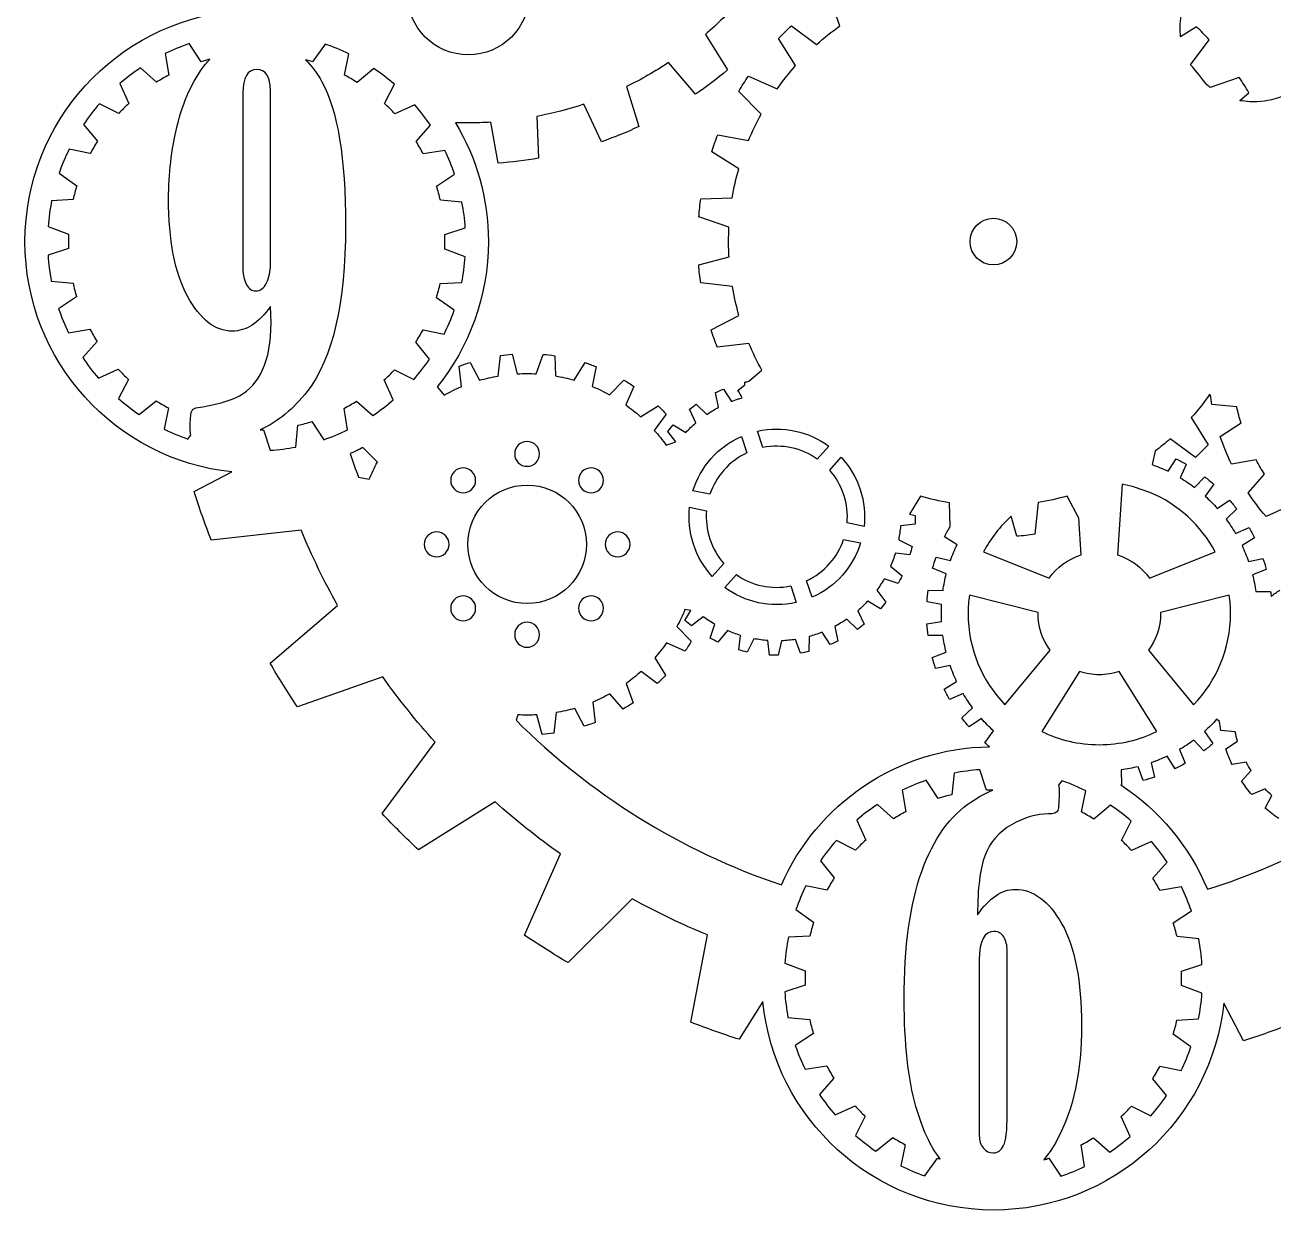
# Model space of a CAD drawing. Header units: millimetres. Extents: x -156 to 159, y -147 to 168.
# Drawn here: x -156.3 to 46.6, y -147.4 to 45.3 of the extents above; entities that cross this region are included whole.
import ezdxf

# ---------------------------------------------------------------- set-up
doc = ezdxf.new("R2010")
doc.units = ezdxf.units.MM

msp = doc.modelspace()

# ---------------------------------------------------------------- linework, layer by layer
at = {"color": 7, "linetype": 'Continuous'}
for centre, radius in [((-84.23, 50.35), 9.9), ((1.17, 10.08), 3.8), ((-74.67, -39.16), 9.64)]:
    msp.add_circle(centre, radius, dxfattribs=at)
for points, knots in [([(31.61, 43.39), (31.48, 44.49), (31.5, 45.63), (31.69, 46.78), (32.76, 53.34), (38.95, 57.8), (45.52, 56.72)], [0, 0, 0, 0, 0.333333, 0.333333, 0.333333, 1, 1, 1, 1]), ([(45.52, 56.72), (52.08, 55.65), (56.53, 49.46), (55.46, 42.89), (54.39, 36.33), (48.2, 31.88), (41.63, 32.95), (41.5, 32.97), (41.36, 33), (41.23, 33.02)], [0, 0, 0, 0, 0.333333, 0.333333, 0.333333, 0.666667, 0.666667, 0.666667, 1, 1, 1, 1]), ([(-122.68, -27.39), (-141.6, -25.38), (-156.33, -9.37), (-156.33, 10.08), (-156.33, 29.61), (-141.47, 45.67), (-122.44, 47.57)], [0, 0, 0, 0, 0.5, 0.5, 0.5, 1, 1, 1, 1]), ([(-116.41, -0.48), (-118.29, -3.15), (-120.35, -4.49), (-122.62, -4.49), (-125.42, -4.49), (-127.85, -2.59), (-129.89, 1.2), (-131.95, 4.99), (-132.98, 10.29), (-132.98, 17.1), (-132.98, 21.03), (-132.51, 24.98), (-131.57, 28.91), (-130.63, 32.85), (-129.11, 36.17), (-127, 38.89), (-126.76, 39.19), (-126.52, 39.47), (-126.27, 39.74), (-126.75, 39.61), (-127.22, 39.48), (-127.69, 39.33)], [0, 0, 0, 0, 0.142857, 0.142857, 0.142857, 0.285714, 0.285714, 0.285714, 0.428571, 0.428571, 0.428571, 0.571429, 0.571429, 0.571429, 0.714286, 0.714286, 0.714286, 0.857143, 0.857143, 0.857143, 1, 1, 1, 1]), ([(-110.69, 39.64), (-109.72, 38.67), (-108.84, 37.47), (-108.05, 36.06), (-105.48, 31.46), (-104.19, 23.65), (-104.19, 12.61), (-104.19, 0.06), (-106.28, -8.91), (-110.45, -14.3), (-112.63, -17.11), (-115.17, -19.19), (-118.07, -20.53), (-117.9, -20.53), (-117.73, -20.52), (-117.56, -20.52)], [0, 0, 0, 0, 0.2, 0.2, 0.2, 0.4, 0.4, 0.4, 0.6, 0.6, 0.6, 0.8, 0.8, 0.8, 1, 1, 1, 1]), ([(36.43, 35.14), (36.24, 35.28), (36.06, 35.42), (35.88, 35.57), (35.05, 36.7), (34.17, 37.78), (33.23, 38.82)], [0, 0, 0, 0, 0.5, 0.5, 0.5, 1, 1, 1, 1]), ([(-116.41, 34.59), (-116.41, 36.9), (-117.16, 38.06), (-118.66, 38.06), (-120.14, 38.06), (-120.89, 36.78), (-120.89, 34.23)], [0, 0, 0, 0, 0.5, 0.5, 0.5, 1, 1, 1, 1]), ([(-80.55, 29.49), (-81.76, 29.42), (-82.99, 29.38), (-84.23, 29.38), (-84.92, 29.38), (-85.61, 29.39), (-86.31, 29.41), (-82.92, 23.76), (-80.97, 17.15), (-80.97, 10.08), (-80.97, 1.14), (-84.08, -7.07), (-89.28, -13.53)], [0, 0, 0, 0, 0.25, 0.25, 0.25, 0.5, 0.5, 0.5, 0.75, 0.75, 0.75, 1, 1, 1, 1]), ([(-41.83, 7.59), (-41.88, 8.41), (-41.9, 9.24), (-41.9, 10.08), (-41.9, 10.85), (-41.88, 11.63), (-41.84, 12.4)], [0, 0, 0, 0, 0.5, 0.5, 0.5, 1, 1, 1, 1]), ([(-149.24, 11.27), (-149.26, 10.87), (-149.27, 10.48), (-149.27, 10.08), (-149.27, 9.7), (-149.26, 9.33), (-149.25, 8.96)], [0, 0, 0, 0, 0.5, 0.5, 0.5, 1, 1, 1, 1]), ([(-88.06, 8.85), (-88.05, 9.26), (-88.04, 9.67), (-88.04, 10.08), (-88.04, 10.46), (-88.05, 10.83), (-88.06, 11.21)], [0, 0, 0, 0, 0.5, 0.5, 0.5, 1, 1, 1, 1]), ([(-120.89, 5.64), (-120.89, 4.61), (-120.68, 3.75), (-120.29, 3.07), (-119.9, 2.39), (-119.38, 2.05), (-118.76, 2.05), (-118.03, 2.05), (-117.46, 2.48), (-117.04, 3.37), (-116.62, 4.24), (-116.41, 5.23), (-116.41, 6.36)], [0, 0, 0, 0, 0.25, 0.25, 0.25, 0.5, 0.5, 0.5, 0.75, 0.75, 0.75, 1, 1, 1, 1]), ([(-129.38, -21.4), (-129.43, -21.13), (-129.46, -20.79), (-129.46, -20.37), (-129.46, -18.91), (-129.39, -17.99), (-129.26, -17.62), (-129.12, -17.25), (-128.88, -17.03), (-128.55, -16.98), (-125.44, -16.53), (-123.08, -15.86), (-121.46, -14.99), (-119.84, -14.11), (-118.58, -12.71), (-117.68, -10.76), (-116.77, -8.83), (-116.31, -6.27), (-116.31, -3.11), (-116.31, -2.53), (-116.35, -1.64), (-116.41, -0.48)], [0, 0, 0, 0, 0.125, 0.125, 0.125, 0.25, 0.25, 0.25, 0.375, 0.375, 0.375, 0.5, 0.5, 0.5, 0.625, 0.625, 0.625, 0.75, 0.75, 0.75, 1, 1, 1, 1]), ([(-76.27, -11.43), (-75.74, -11.4), (-75.21, -11.39), (-74.67, -11.39), (-74.17, -11.39), (-73.67, -11.4), (-73.17, -11.43)], [0, 0, 0, 0, 0.5, 0.5, 0.5, 1, 1, 1, 1]), ([(-41.45, -15.92), (-41.09, -15.78), (-40.73, -15.65), (-40.36, -15.52), (-40.13, -15.45), (-39.9, -15.38), (-39.67, -15.31), (-39.91, -14.92), (-40.15, -14.53), (-40.38, -14.13)], [0, 0, 0, 0, 0.333333, 0.333333, 0.333333, 0.666667, 0.666667, 0.666667, 1, 1, 1, 1]), ([(-101.37, -23.41), (-102.05, -23.77), (-102.75, -24.1), (-103.45, -24.41), (-103.02, -25.7), (-102.56, -26.97), (-102.08, -28.24)], [0, 0, 0, 0, 0.333333, 0.333333, 0.333333, 1, 1, 1, 1]), ([(-74.67, -22.42), (-73.55, -22.42), (-72.64, -23.33), (-72.64, -24.45), (-72.64, -25.57), (-73.55, -26.47), (-74.67, -26.47), (-75.79, -26.47), (-76.69, -25.57), (-76.69, -24.45), (-76.69, -23.33), (-75.79, -22.42), (-74.67, -22.42)], [0, 0, 0, 0, 0.2, 0.2, 0.2, 0.4, 0.4, 0.4, 0.6, 0.6, 0.6, 1, 1, 1, 1]), ([(-23.57, -25), (-22.22, -26.46), (-21.16, -28.22), (-20.5, -30.23), (-19.84, -32.23), (-19.65, -34.28), (-19.87, -36.26)], [0, 0, 0, 0, 0.5, 0.5, 0.5, 1, 1, 1, 1]), ([(-86.5, -27.32), (-85.71, -26.53), (-84.43, -26.53), (-83.64, -27.32), (-82.85, -28.11), (-82.85, -29.4), (-83.64, -30.19), (-84.43, -30.98), (-85.71, -30.98), (-86.5, -30.19), (-87.3, -29.4), (-87.3, -28.11), (-86.5, -27.32)], [0, 0, 0, 0, 0.2, 0.2, 0.2, 0.4, 0.4, 0.4, 0.6, 0.6, 0.6, 1, 1, 1, 1]), ([(-65.7, -30.19), (-66.49, -29.4), (-66.49, -28.11), (-65.7, -27.32), (-64.91, -26.53), (-63.62, -26.53), (-62.83, -27.32), (-62.04, -28.11), (-62.04, -29.4), (-62.83, -30.19), (-63.62, -30.98), (-64.91, -30.98), (-65.7, -30.19)], [0, 0, 0, 0, 0.2, 0.2, 0.2, 0.4, 0.4, 0.4, 0.6, 0.6, 0.6, 1, 1, 1, 1]), ([(-22.63, -35.68), (-22.49, -34.18), (-22.66, -32.62), (-23.16, -31.1), (-23.66, -29.58), (-24.45, -28.23), (-25.45, -27.1)], [0, 0, 0, 0, 0.5, 0.5, 0.5, 1, 1, 1, 1]), ([(-44.55, -44.37), (-45.9, -42.91), (-46.96, -41.15), (-48.28, -37.13), (-48.47, -35.08), (-48.25, -33.11)], [0, 0, 0, 0, 0.5, 0.5, 1, 1, 1, 1]), ([(-45.5, -33.69), (-45.63, -35.19), (-45.46, -36.74), (-44.96, -38.27), (-44.46, -39.79), (-43.67, -41.14), (-42.67, -42.27)], [0, 0, 0, 0, 0.5, 0.5, 0.5, 1, 1, 1, 1]), ([(-91.41, -39.16), (-91.41, -38.04), (-90.5, -37.13), (-89.38, -37.13), (-88.26, -37.13), (-87.35, -38.04), (-87.35, -40.28), (-88.26, -41.19), (-89.38, -41.19), (-90.5, -41.19), (-91.41, -40.28), (-91.41, -39.16)], [0, 0, 0, 0, 0.2, 0.2, 0.2, 0.4, 0.4, 0.6, 0.6, 0.6, 1, 1, 1, 1]), ([(-61.98, -39.16), (-61.98, -38.04), (-61.08, -37.13), (-58.84, -37.13), (-57.93, -38.04), (-57.93, -40.28), (-58.84, -41.19), (-59.96, -41.19), (-61.08, -41.19), (-61.98, -40.28), (-61.98, -39.16)], [0, 0, 0, 0, 0.2, 0.2, 0.4, 0.4, 0.6, 0.6, 0.6, 1, 1, 1, 1]), ([(46.24, -46.81), (46.28, -47.08), (46.31, -47.35), (46.33, -47.62), (46.79, -47.26), (47.26, -46.92), (47.74, -46.6)], [0, 0, 0, 0, 0.5, 0.5, 0.5, 1, 1, 1, 1]), ([(-86.5, -50.99), (-87.3, -50.2), (-87.3, -48.92), (-86.5, -48.13), (-85.71, -47.34), (-84.43, -47.34), (-83.64, -48.13), (-82.85, -48.92), (-82.85, -50.2), (-83.64, -50.99), (-84.43, -51.79), (-85.71, -51.79), (-86.5, -50.99)], [0, 0, 0, 0, 0.2, 0.2, 0.2, 0.4, 0.4, 0.4, 0.6, 0.6, 0.6, 1, 1, 1, 1]), ([(-65.7, -48.13), (-64.91, -47.34), (-63.62, -47.34), (-62.83, -48.13), (-62.04, -48.92), (-62.04, -50.2), (-62.83, -50.99), (-63.62, -51.79), (-64.91, -51.79), (-65.7, -50.99), (-66.49, -50.2), (-66.49, -48.92), (-65.7, -48.13)], [0, 0, 0, 0, 0.2, 0.2, 0.2, 0.4, 0.4, 0.4, 0.6, 0.6, 0.6, 1, 1, 1, 1]), ([(-2.74, -47.42), (-2.88, -48.4), (-2.95, -49.39), (-2.95, -50.4), (-2.95, -56.17), (-0.66, -61.4), (3.05, -65.24)], [0, 0, 0, 0, 0.333333, 0.333333, 0.333333, 1, 1, 1, 1]), ([(33.73, -65.24), (37.45, -61.4), (39.73, -56.17), (39.73, -50.4), (39.73, -49.39), (39.66, -48.4), (39.52, -47.42)], [0, 0, 0, 0, 0.333333, 0.333333, 0.333333, 1, 1, 1, 1]), ([(-7.27, -51.72), (-7.29, -51.29), (-7.3, -50.85), (-7.3, -50.4), (-7.3, -49.91), (-7.29, -49.42), (-7.26, -48.93)], [0, 0, 0, 0, 0.5, 0.5, 0.5, 1, 1, 1, 1]), ([(10.41, -56.37), (9.16, -54.71), (8.42, -52.64), (8.42, -50.4), (8.42, -50.36), (8.42, -50.31), (8.42, -50.27)], [0, 0, 0, 0, 0.5, 0.5, 0.5, 1, 1, 1, 1]), ([(28.36, -50.27), (28.36, -50.31), (28.36, -50.36), (28.36, -50.4), (28.36, -52.64), (27.62, -54.71), (26.37, -56.37)], [0, 0, 0, 0, 0.5, 0.5, 0.5, 1, 1, 1, 1]), ([(-74.67, -51.84), (-73.55, -51.84), (-72.64, -52.75), (-72.64, -53.87), (-72.64, -54.99), (-73.55, -55.9), (-74.67, -55.9), (-75.79, -55.9), (-76.69, -54.99), (-76.69, -53.87), (-76.69, -52.75), (-75.79, -51.84), (-74.67, -51.84)], [0, 0, 0, 0, 0.2, 0.2, 0.2, 0.4, 0.4, 0.4, 0.6, 0.6, 0.6, 1, 1, 1, 1]), ([(-26.67, -53.45), (-27.03, -53.59), (-27.39, -53.72), (-27.76, -53.84), (-28.11, -53.96), (-28.46, -54.06), (-28.81, -54.15)], [0, 0, 0, 0, 0.5, 0.5, 0.5, 1, 1, 1, 1]), ([(21.6, -59.84), (20.6, -60.19), (19.52, -60.37), (18.39, -60.37), (17.27, -60.37), (16.19, -60.19), (15.18, -59.84)], [0, 0, 0, 0, 0.5, 0.5, 0.5, 1, 1, 1, 1]), ([(-73.07, -66.88), (-73.6, -66.92), (-74.13, -66.93), (-74.67, -66.93), (-75.17, -66.93), (-75.67, -66.92), (-76.16, -66.89)], [0, 0, 0, 0, 0.5, 0.5, 0.5, 1, 1, 1, 1]), ([(-76.47, -67.76), (-64.47, -79.74), (-49.75, -89), (-33.32, -94.54), (-27.56, -81.49), (-14.6, -72.32), (0.53, -72.07), (0.27, -71.86), (0.03, -71.65), (-0.22, -71.43)], [0, 0, 0, 0, 0.3333333, 0.3333333, 0.3333333, 0.6666667, 0.6666667, 0.6666667, 1, 1, 1, 1]), ([(9.02, -69.58), (11.85, -70.97), (15.03, -71.74), (18.39, -71.74), (21.75, -71.74), (24.93, -70.97), (27.76, -69.58)], [0, 0, 0, 0, 0.333333, 0.333333, 0.333333, 1, 1, 1, 1]), ([(-7.47, -139.12), (-9.07, -137.1), (-10.39, -134.25), (-11.44, -130.57), (-12.71, -126.11), (-13.34, -120.33), (-13.34, -113.21), (-13.34, -104.58), (-12.4, -97.63), (-10.5, -92.36), (-8.61, -87.08), (-5.88, -83.28), (-2.33, -80.96), (-1.22, -80.24), (-0.09, -79.62), (1.07, -79.13), (0.73, -79.13), (0.39, -79.14), (0.05, -79.15)], [0, 0, 0, 0, 0.1666667, 0.1666667, 0.1666667, 0.3333333, 0.3333333, 0.3333333, 0.5, 0.5, 0.5, 0.6666667, 0.6666667, 0.6666667, 0.8333333, 0.8333333, 0.8333333, 1, 1, 1, 1]), ([(11.78, -78.34), (11.83, -78.49), (11.85, -78.66), (11.85, -78.85), (11.85, -80.85), (11.78, -82.04), (11.63, -82.43), (11.49, -82.81), (10.98, -83), (10.11, -83), (8.17, -83), (6.16, -83.59), (4.12, -84.76), (2.06, -85.93), (0.62, -87.59), (-0.19, -89.73), (-1, -91.86), (-1.41, -95.1), (-1.41, -99.42)], [0, 0, 0, 0, 0.142857, 0.142857, 0.142857, 0.285714, 0.285714, 0.285714, 0.428571, 0.428571, 0.428571, 0.571429, 0.571429, 0.571429, 0.714286, 0.714286, 0.714286, 1, 1, 1, 1]), ([(21.89, -78.27), (28.12, -82.38), (33.06, -88.29), (35.96, -95.26), (42.88, -93.09), (49.51, -90.25), (55.78, -86.84)], [0, 0, 0, 0, 0.333333, 0.333333, 0.333333, 1, 1, 1, 1]), ([(-1.41, -99.42), (0.49, -96.65), (2.54, -95.27), (4.72, -95.27), (7.68, -95.27), (10.2, -97.16), (12.32, -100.93), (14.43, -104.7), (15.5, -110.18), (15.5, -117.35), (15.5, -124.86), (14.18, -131.08), (11.55, -135.97), (10.87, -137.23), (10.14, -138.32), (9.36, -139.25), (9.64, -139.17), (9.92, -139.09), (10.2, -139)], [0, 0, 0, 0, 0.166667, 0.166667, 0.166667, 0.333333, 0.333333, 0.333333, 0.5, 0.5, 0.5, 0.666667, 0.666667, 0.666667, 0.833333, 0.833333, 0.833333, 1, 1, 1, 1]), ([(3.41, -105.22), (3.41, -104.35), (3.22, -103.61), (2.85, -103), (2.46, -102.4), (1.95, -102.1), (1.3, -102.1), (-0.32, -102.1), (-1.13, -103.63), (-1.13, -106.71)], [0, 0, 0, 0, 0.333333, 0.333333, 0.333333, 0.666667, 0.666667, 0.666667, 1, 1, 1, 1]), ([(-29.42, -108.5), (-29.44, -108.91), (-29.45, -109.32), (-29.45, -109.74), (-29.45, -110.11), (-29.44, -110.47), (-29.43, -110.83)], [0, 0, 0, 0, 0.5, 0.5, 0.5, 1, 1, 1, 1]), ([(31.76, -110.92), (31.77, -110.53), (31.78, -110.14), (31.78, -109.74), (31.78, -109.35), (31.77, -108.97), (31.76, -108.58)], [0, 0, 0, 0, 0.5, 0.5, 0.5, 1, 1, 1, 1]), ([(38.63, -113.77), (36.62, -132.69), (20.62, -147.42), (1.17, -147.42), (-18.37, -147.42), (-34.43, -132.56), (-36.33, -113.53)], [0, 0, 0, 0, 0.5, 0.5, 0.5, 1, 1, 1, 1]), ([(-1.13, -135.33), (-1.13, -136.14), (-0.91, -136.81), (-0.47, -137.35), (-0.02, -137.88), (0.5, -138.14), (1.11, -138.14), (1.85, -138.14), (2.41, -137.74), (2.81, -136.93), (3.21, -136.14), (3.41, -134.47), (3.41, -131.93)], [0, 0, 0, 0, 0.25, 0.25, 0.25, 0.5, 0.5, 0.5, 0.75, 0.75, 0.75, 1, 1, 1, 1])]:
    msp.add_open_spline(points, degree=3, knots=knots, dxfattribs=at)
for points in [[(-40.09, 49.3), (-41.83, 47.33), (-43.69, 45.48), (-45.68, 43.76)], [(-23.83, 45.15), (-23.83, 45.15), (-25.55, 50.05), (-25.55, 50.05)], [(-33.77, 43.1), (-33.09, 43.82), (-32.39, 44.51), (-31.67, 45.19)], [(-31.67, 45.19), (-31.67, 45.19), (-27.58, 42.14), (-27.58, 42.14)], [(-27.58, 42.14), (-26.39, 43.21), (-25.14, 44.22), (-23.83, 45.15)], [(34.19, 45.01), (34.19, 45.01), (31.61, 43.39), (31.61, 43.39)], [(36.28, 42.92), (35.6, 43.64), (34.91, 44.34), (34.19, 45.01)], [(-45.68, 43.76), (-45.68, 43.76), (-42.07, 38), (-42.07, 38)], [(-31.01, 38.7), (-31.01, 38.7), (-33.77, 43.1), (-33.77, 43.1)], [(33.23, 38.82), (33.23, 38.82), (36.28, 42.92), (36.28, 42.92)], [(-129.62, 42.27), (-130.95, 41.81), (-132.26, 41.28), (-133.51, 40.66)], [(-133.51, 40.66), (-133.51, 40.66), (-132.93, 37.16), (-132.93, 37.16)], [(-127.69, 39.33), (-127.69, 39.33), (-129.62, 42.27), (-129.62, 42.27)], [(-107.52, 42.21), (-107.52, 42.21), (-109.59, 39.33), (-109.59, 39.33)], [(-103.65, 40.59), (-104.9, 41.21), (-106.19, 41.75), (-107.52, 42.21)], [(-109.59, 39.33), (-109.95, 39.44), (-110.32, 39.55), (-110.69, 39.64)], [(-104.36, 37.16), (-104.36, 37.16), (-103.65, 40.59), (-103.65, 40.59)], [(-51.67, 39.2), (-53.85, 37.75), (-56.13, 36.44), (-58.5, 35.29)], [(-47.3, 34.03), (-47.3, 34.03), (-51.67, 39.2), (-51.67, 39.2)], [(-34, 34.94), (-33.07, 36.25), (-32.07, 37.51), (-31.01, 38.7)], [(-137.56, 38.33), (-138.74, 37.55), (-139.86, 36.69), (-140.92, 35.77)], [(-134.95, 36), (-134.95, 36), (-137.56, 38.33), (-137.56, 38.33)], [(-132.93, 37.16), (-133.62, 36.8), (-134.29, 36.41), (-134.95, 36)], [(-102.33, 35.98), (-102.99, 36.4), (-103.67, 36.79), (-104.36, 37.16)], [(-99.59, 38.23), (-99.59, 38.23), (-102.33, 35.98), (-102.33, 35.98)], [(-96.26, 35.66), (-97.31, 36.58), (-98.42, 37.44), (-99.59, 38.23)], [(-42.07, 38), (-43.74, 36.59), (-45.49, 35.27), (-47.3, 34.03)], [(-40.25, 34.5), (-39.75, 35.35), (-39.22, 36.19), (-38.67, 37)], [(-38.67, 37), (-38.67, 37), (-34, 34.94), (-34, 34.94)], [(41.14, 36.79), (41.14, 36.79), (36.43, 35.14), (36.43, 35.14)], [(42.71, 34.29), (42.21, 35.14), (41.69, 35.97), (41.14, 36.79)], [(-140.92, 35.77), (-140.92, 35.77), (-139.45, 32.54), (-139.45, 32.54)], [(-116.41, 6.36), (-116.41, 6.36), (-116.41, 34.59), (-116.41, 34.59)], [(-97.84, 32.53), (-97.84, 32.53), (-96.26, 35.66), (-96.26, 35.66)], [(-58.5, 35.29), (-58.5, 35.29), (-56.5, 28.79), (-56.5, 28.79)], [(-144.22, 32.48), (-145.15, 31.42), (-146.02, 30.31), (-146.81, 29.14)], [(-141.09, 30.9), (-141.09, 30.9), (-144.22, 32.48), (-144.22, 32.48)], [(-139.45, 32.54), (-140.02, 32.01), (-140.57, 31.47), (-141.09, 30.9)], [(-120.89, 34.23), (-120.89, 34.23), (-120.89, 5.64), (-120.89, 5.64)], [(-96.18, 30.86), (-96.71, 31.44), (-97.26, 31.99), (-97.84, 32.53)], [(-36.58, 30.83), (-36.58, 30.83), (-40.25, 34.5), (-40.25, 34.5)], [(41.23, 33.02), (41.23, 33.02), (42.71, 34.29), (42.71, 34.29)], [(-92.95, 32.33), (-92.95, 32.33), (-96.18, 30.86), (-96.18, 30.86)], [(-90.4, 28.99), (-91.18, 30.15), (-92.03, 31.27), (-92.95, 32.33)], [(-65.46, 32.43), (-67.93, 31.6), (-70.47, 30.93), (-73.08, 30.44)], [(-62.58, 26.31), (-62.58, 26.31), (-65.46, 32.43), (-65.46, 32.43)], [(-38.66, 26.5), (-38.04, 27.98), (-37.35, 29.43), (-36.58, 30.83)], [(-146.81, 29.14), (-146.81, 29.14), (-144.56, 26.4), (-144.56, 26.4)], [(-92.73, 26.37), (-92.73, 26.37), (-90.4, 28.99), (-90.4, 28.99)], [(-79.35, 22.83), (-79.35, 22.83), (-80.55, 29.49), (-80.55, 29.49)], [(-73.08, 30.44), (-73.08, 30.44), (-72.83, 23.64), (-72.83, 23.64)], [(-56.5, 28.79), (-58.47, 27.87), (-60.5, 27.04), (-62.58, 26.31)], [(-144.56, 26.4), (-144.97, 25.74), (-145.36, 25.08), (-145.72, 24.39)], [(-44.65, 24.68), (-44.35, 25.62), (-44.02, 26.55), (-43.67, 27.46)], [(-43.67, 27.46), (-43.67, 27.46), (-38.66, 26.5), (-38.66, 26.5)], [(-149.15, 25.11), (-149.78, 23.85), (-150.32, 22.55), (-150.78, 21.21)], [(-145.72, 24.39), (-145.72, 24.39), (-149.15, 25.11), (-149.15, 25.11)], [(-91.55, 24.33), (-91.92, 25.03), (-92.31, 25.71), (-92.73, 26.37)], [(-88.05, 24.91), (-88.05, 24.91), (-91.55, 24.33), (-91.55, 24.33)], [(-86.46, 21.03), (-86.91, 22.36), (-87.44, 23.66), (-88.05, 24.91)], [(-40.25, 21.91), (-40.25, 21.91), (-44.65, 24.68), (-44.65, 24.68)], [(-72.83, 23.64), (-74.97, 23.27), (-77.14, 22.99), (-79.35, 22.83)], [(-150.78, 21.21), (-150.78, 21.21), (-147.9, 19.15), (-147.9, 19.15)], [(-89.39, 19.11), (-89.39, 19.11), (-86.46, 21.03), (-86.46, 21.03)], [(-41.31, 17.22), (-41.04, 18.82), (-40.69, 20.38), (-40.25, 21.91)], [(-147.9, 19.15), (-148.13, 18.41), (-148.33, 17.67), (-148.5, 16.91)], [(-88.78, 16.82), (-88.96, 17.59), (-89.16, 18.36), (-89.39, 19.11)], [(-152, 16.71), (-152.27, 15.34), (-152.46, 13.94), (-152.56, 12.52)], [(-148.5, 16.91), (-148.5, 16.91), (-152, 16.71), (-152, 16.71)], [(-85.26, 16.47), (-85.26, 16.47), (-88.78, 16.82), (-88.78, 16.82)], [(-84.73, 12.31), (-84.82, 13.72), (-85, 15.11), (-85.26, 16.47)], [(-46.74, 14.11), (-46.66, 15.1), (-46.55, 16.08), (-46.41, 17.05)], [(-46.41, 17.05), (-46.41, 17.05), (-41.31, 17.22), (-41.31, 17.22)], [(-152.56, 12.52), (-152.56, 12.52), (-149.24, 11.27), (-149.24, 11.27)], [(-88.06, 11.21), (-88.06, 11.21), (-84.73, 12.31), (-84.73, 12.31)], [(-41.84, 12.4), (-41.84, 12.4), (-46.74, 14.11), (-46.74, 14.11)], [(-149.25, 8.96), (-149.25, 8.96), (-152.58, 7.87), (-152.58, 7.87)], [(-84.74, 7.6), (-84.74, 7.6), (-88.06, 8.85), (-88.06, 8.85)], [(-152.58, 7.87), (-152.49, 6.44), (-152.31, 5.04), (-152.05, 3.67)], [(-85.3, 3.44), (-85.03, 4.8), (-84.84, 6.19), (-84.74, 7.6)], [(-46.76, 6.29), (-46.76, 6.29), (-41.83, 7.59), (-41.83, 7.59)], [(-46.44, 3.35), (-46.58, 4.32), (-46.69, 5.3), (-46.76, 6.29)], [(-152.05, 3.67), (-152.05, 3.67), (-148.52, 3.32), (-148.52, 3.32)], [(-148.52, 3.32), (-148.35, 2.57), (-148.15, 1.82), (-147.93, 1.09)], [(-89.42, 0.96), (-89.18, 1.71), (-88.98, 2.47), (-88.8, 3.25)], [(-88.8, 3.25), (-88.8, 3.25), (-85.3, 3.44), (-85.3, 3.44)], [(-41.28, 2.77), (-41.28, 2.77), (-46.44, 3.35), (-46.44, 3.35)], [(-40.21, -1.92), (-40.65, -0.39), (-41.01, 1.18), (-41.28, 2.77)], [(-147.93, 1.09), (-147.93, 1.09), (-150.86, -0.84), (-150.86, -0.84)], [(-86.53, -1.1), (-86.53, -1.1), (-89.42, 0.96), (-89.42, 0.96)], [(-150.86, -0.84), (-150.41, -2.18), (-149.87, -3.49), (-149.26, -4.75)], [(-88.16, -4.97), (-87.54, -3.72), (-87, -2.43), (-86.53, -1.1)], [(-44.73, -4.29), (-44.73, -4.29), (-40.21, -1.92), (-40.21, -1.92)], [(-149.26, -4.75), (-149.26, -4.75), (-145.76, -4.17), (-145.76, -4.17)], [(-145.76, -4.17), (-145.4, -4.85), (-145.01, -5.52), (-144.6, -6.17)], [(-92.78, -6.3), (-92.36, -5.63), (-91.96, -4.95), (-91.59, -4.26)], [(-91.59, -4.26), (-91.59, -4.26), (-88.16, -4.97), (-88.16, -4.97)], [(-43.76, -7.07), (-44.11, -6.16), (-44.43, -5.23), (-44.73, -4.29)], [(-144.6, -6.17), (-144.6, -6.17), (-146.94, -8.79), (-146.94, -8.79)], [(-90.53, -9.03), (-90.53, -9.03), (-92.78, -6.3), (-92.78, -6.3)], [(-38.6, -6.49), (-38.6, -6.49), (-43.76, -7.07), (-43.76, -7.07)], [(-36.5, -10.82), (-37.28, -9.42), (-37.98, -7.98), (-38.6, -6.49)], [(-146.94, -8.79), (-146.16, -9.97), (-145.3, -11.09), (-144.38, -12.15)], [(-93.1, -12.35), (-92.18, -11.3), (-91.32, -10.19), (-90.53, -9.03)], [(-85.73, -10.19), (-85.14, -9.96), (-84.54, -9.75), (-83.93, -9.56)], [(-83.93, -9.56), (-83.93, -9.56), (-82.4, -12.48), (-82.4, -12.48)], [(-79.38, -11.78), (-79.38, -11.78), (-79, -8.46), (-79, -8.46)], [(-79, -8.46), (-78.38, -8.37), (-77.75, -8.3), (-77.11, -8.25)], [(-77.11, -8.25), (-77.11, -8.25), (-76.27, -11.43), (-76.27, -11.43)], [(-73.17, -11.43), (-73.17, -11.43), (-72.06, -8.26), (-72.06, -8.26)], [(-72.06, -8.26), (-71.43, -8.32), (-70.8, -8.39), (-70.17, -8.48)], [(-70.17, -8.48), (-70.17, -8.48), (-70.06, -11.77), (-70.06, -11.77)], [(-67.03, -12.45), (-67.03, -12.45), (-65.25, -9.61), (-65.25, -9.61)], [(-65.25, -9.61), (-64.64, -9.81), (-64.05, -10.02), (-63.46, -10.25)], [(-144.38, -12.15), (-144.38, -12.15), (-141.15, -10.69), (-141.15, -10.69)], [(-141.15, -10.69), (-140.62, -11.26), (-140.08, -11.8), (-139.51, -12.33)], [(-97.9, -12.43), (-97.33, -11.9), (-96.77, -11.35), (-96.24, -10.77)], [(-96.24, -10.77), (-96.24, -10.77), (-93.1, -12.35), (-93.1, -12.35)], [(-85.35, -13.52), (-85.35, -13.52), (-85.73, -10.19), (-85.73, -10.19)], [(-82.4, -12.48), (-81.42, -12.19), (-80.41, -11.96), (-79.38, -11.78)], [(-70.06, -11.77), (-69.03, -11.94), (-68.02, -12.17), (-67.03, -12.45)], [(-63.46, -10.25), (-63.46, -10.25), (-64.08, -13.48), (-64.08, -13.48)], [(-38.62, -12.64), (-38.62, -12.64), (-36.5, -10.82), (-36.5, -10.82)], [(-139.51, -12.33), (-139.51, -12.33), (-141.1, -15.46), (-141.1, -15.46)], [(-96.44, -15.66), (-96.44, -15.66), (-97.9, -12.43), (-97.9, -12.43)], [(-89.28, -13.53), (-89.28, -13.53), (-88.14, -14.87), (-88.14, -14.87)], [(-88.14, -14.87), (-87.24, -14.37), (-86.31, -13.92), (-85.35, -13.52)], [(-64.08, -13.48), (-63.12, -13.87), (-62.19, -14.32), (-61.28, -14.82)], [(-61.28, -14.82), (-61.28, -14.82), (-58.92, -12.45), (-58.92, -12.45)], [(-58.92, -12.45), (-58.37, -12.78), (-57.83, -13.11), (-57.31, -13.47)], [(-57.31, -13.47), (-57.31, -13.47), (-58.63, -16.48), (-58.63, -16.48)], [(-44.01, -14.49), (-43.6, -14.29), (-43.18, -14.09), (-42.75, -13.91)], [(-42.75, -13.91), (-42.75, -13.91), (-41.45, -15.92), (-41.45, -15.92)], [(-40.38, -14.13), (-40.38, -14.13), (-39.28, -13.19), (-39.28, -13.19)], [(-39.28, -13.19), (-39.28, -13.19), (-39.27, -12.78), (-39.27, -12.78)], [(-39.27, -12.78), (-39.05, -12.73), (-38.84, -12.68), (-38.62, -12.64)], [(-141.1, -15.46), (-140.04, -16.39), (-138.92, -17.26), (-137.76, -18.05)], [(-137.76, -18.05), (-137.76, -18.05), (-135.02, -15.8), (-135.02, -15.8)], [(-135.02, -15.8), (-134.37, -16.22), (-133.69, -16.6), (-133.01, -16.97)], [(-104.44, -17.04), (-103.74, -16.68), (-103.06, -16.29), (-102.4, -15.87)], [(-102.4, -15.87), (-102.4, -15.87), (-99.78, -18.21), (-99.78, -18.21)], [(-99.78, -18.21), (-98.61, -17.43), (-97.5, -16.58), (-96.44, -15.66)], [(-43.52, -16.87), (-43.52, -16.87), (-44.01, -14.49), (-44.01, -14.49)], [(36.33, -14.79), (35.41, -16.1), (34.41, -17.36), (33.34, -18.55)], [(36.44, -14.84), (36.44, -14.84), (36.33, -14.79), (36.33, -14.79)], [(36.71, -16.42), (36.61, -15.9), (36.52, -15.37), (36.44, -14.84)], [(-133.01, -16.97), (-133.01, -16.97), (-133.72, -20.41), (-133.72, -20.41)], [(-103.86, -20.55), (-103.86, -20.55), (-104.44, -17.04), (-104.44, -17.04)], [(-58.63, -16.48), (-57.79, -17.08), (-56.98, -17.72), (-56.21, -18.41)], [(-56.21, -18.41), (-56.21, -18.41), (-53.37, -16.63), (-53.37, -16.63)], [(-52.03, -17.98), (-52.03, -17.98), (-53.99, -20.62), (-53.99, -20.62)], [(-53.37, -16.63), (-52.91, -17.07), (-52.46, -17.52), (-52.03, -17.98)], [(-48.26, -17.2), (-47.9, -16.92), (-47.54, -16.64), (-47.16, -16.37)], [(-47.24, -19.42), (-47.24, -19.42), (-48.26, -17.2), (-48.26, -17.2)], [(-47.16, -16.37), (-47.16, -16.37), (-45.44, -18.03), (-45.44, -18.03)], [(-45.44, -18.03), (-44.83, -17.61), (-44.19, -17.22), (-43.52, -16.87)], [(40.76, -16.82), (40.76, -16.82), (36.71, -16.42), (36.71, -16.42)], [(41.44, -19.42), (41.18, -18.57), (40.95, -17.7), (40.76, -16.82)], [(-112.29, -23.33), (-112.29, -23.33), (-111.94, -19.8), (-111.94, -19.8)], [(-111.94, -19.8), (-111.17, -19.63), (-110.42, -19.43), (-109.67, -19.2)], [(-109.67, -19.2), (-109.67, -19.2), (-107.75, -22.14), (-107.75, -22.14)], [(-51.79, -20.8), (-51.5, -20.44), (-51.21, -20.09), (-50.9, -19.74)], [(-50.9, -19.74), (-50.9, -19.74), (-48.86, -20.98), (-48.86, -20.98)], [(-48.86, -20.98), (-48.35, -20.43), (-47.81, -19.91), (-47.24, -19.42)], [(-37.2, -20.76), (-33.06, -19.82), (-28.85, -20.8), (-25.6, -23.18)], [(33.34, -18.55), (33.34, -18.55), (36.1, -22.95), (36.1, -22.95)], [(38.07, -21.63), (38.07, -21.63), (41.44, -19.42), (41.44, -19.42)], [(-133.72, -20.41), (-132.47, -21.03), (-131.17, -21.57), (-129.84, -22.04)], [(-129.84, -22.04), (-129.84, -22.04), (-129.38, -21.4), (-129.38, -21.4)], [(-117.56, -20.52), (-117.56, -20.52), (-116.46, -23.86), (-116.46, -23.86)], [(-107.75, -22.14), (-106.41, -21.69), (-105.11, -21.15), (-103.86, -20.55)], [(-53.99, -20.62), (-53.3, -21.39), (-52.65, -22.2), (-52.05, -23.04)], [(-50.49, -22.49), (-50.49, -22.49), (-51.79, -20.8), (-51.79, -20.8)], [(-47.69, -30.44), (-46.49, -26.6), (-43.68, -23.31), (-39.79, -21.61)], [(-39.79, -21.61), (-39.79, -21.61), (-38.91, -24.28), (-38.91, -24.28)], [(-36.32, -23.43), (-36.32, -23.43), (-37.2, -20.76), (-37.2, -20.76)], [(29.91, -21.99), (29.13, -22.69), (28.33, -23.36), (27.5, -24)], [(34.01, -25.03), (34.01, -25.03), (29.91, -21.99), (29.91, -21.99)], [(39.9, -26.1), (39.2, -24.66), (38.59, -23.17), (38.07, -21.63)], [(-116.46, -23.86), (-115.05, -23.77), (-113.65, -23.59), (-112.29, -23.33)], [(-99.01, -25.77), (-99.01, -25.77), (-101.37, -23.41), (-101.37, -23.41)], [(-52.05, -23.04), (-52.05, -23.04), (-50.49, -22.49), (-50.49, -22.49)], [(-38.91, -24.28), (-41.83, -25.64), (-43.95, -28.12), (-44.93, -31.02)], [(-27.48, -25.28), (-29.99, -23.53), (-33.17, -22.79), (-36.32, -23.43)], [(-25.6, -23.18), (-25.6, -23.18), (-27.48, -25.28), (-27.48, -25.28)], [(27.5, -24), (27.5, -24), (26.99, -26.19), (26.99, -26.19)], [(36.1, -22.95), (35.43, -23.67), (34.73, -24.36), (34.01, -25.03)], [(-100.35, -28.57), (-99.95, -27.61), (-99.51, -26.68), (-99.01, -25.77)], [(-25.45, -27.1), (-25.45, -27.1), (-23.57, -25), (-23.57, -25)], [(26.99, -26.19), (27.88, -26.5), (28.74, -26.86), (29.57, -27.26)], [(29.57, -27.26), (29.57, -27.26), (30.88, -25.25), (30.88, -25.25)], [(30.88, -25.25), (31.45, -25.53), (32, -25.83), (32.54, -26.15)], [(32.54, -26.15), (32.54, -26.15), (31.55, -28.33), (31.55, -28.33)], [(43.92, -25.43), (43.92, -25.43), (39.9, -26.1), (39.9, -26.1)], [(45.26, -27.77), (44.79, -27.01), (44.34, -26.23), (43.92, -25.43)], [(-128.79, -30.59), (-128.79, -30.59), (-122.68, -27.39), (-122.68, -27.39)], [(-102.08, -28.24), (-102.08, -28.24), (-100.35, -28.57), (-100.35, -28.57)], [(31.55, -28.33), (32.35, -28.81), (33.13, -29.33), (33.87, -29.89)], [(33.87, -29.89), (33.87, -29.89), (35.55, -28.17), (35.55, -28.17)], [(35.55, -28.17), (36.04, -28.56), (36.53, -28.96), (37, -29.38)], [(42.58, -30.77), (42.58, -30.77), (45.26, -27.77), (45.26, -27.77)], [(-44.93, -31.02), (-44.93, -31.02), (-47.69, -30.44), (-47.69, -30.44)], [(22.09, -29.38), (22.09, -29.38), (21.34, -40.88), (21.34, -40.88)], [(23.95, -29.79), (23.34, -29.63), (22.72, -29.49), (22.09, -29.38)], [(26.63, -30.71), (26.63, -30.71), (23.95, -29.79), (23.95, -29.79)], [(37, -29.38), (37, -29.38), (35.6, -31.33), (35.6, -31.33)], [(-126.05, -38.48), (-127.04, -35.89), (-127.96, -33.26), (-128.79, -30.59)], [(-10.67, -31.34), (-10.67, -31.34), (-12.5, -34.24), (-12.5, -34.24)], [(-5.98, -32.4), (-7.58, -32.13), (-9.14, -31.78), (-10.67, -31.34)], [(-5.85, -36.26), (-5.85, -36.26), (-5.98, -32.4), (-5.98, -32.4)], [(8.47, -32.37), (8.47, -32.37), (7.89, -37.53), (7.89, -37.53)], [(13.16, -31.3), (11.63, -31.74), (10.07, -32.1), (8.47, -32.37)], [(15.06, -34.92), (15.06, -34.92), (13.16, -31.3), (13.16, -31.3)], [(37.24, -40.39), (34.94, -36.06), (31.18, -32.62), (26.63, -30.71)], [(35.6, -31.33), (36.29, -31.95), (36.95, -32.61), (37.57, -33.31)], [(37.57, -33.31), (37.57, -33.31), (39.55, -31.95), (39.55, -31.95)], [(39.55, -31.95), (39.97, -32.42), (40.36, -32.91), (40.75, -33.41)], [(45.5, -34.61), (44.45, -33.39), (43.48, -32.11), (42.58, -30.77)], [(-48.25, -33.11), (-48.25, -33.11), (-45.5, -33.69), (-45.5, -33.69)], [(-12.5, -34.24), (-12.5, -34.24), (-11.54, -34.48), (-11.54, -34.48)], [(-11.54, -34.48), (-11.54, -34.94), (-11.55, -35.4), (-11.57, -35.86)], [(40.75, -33.41), (40.75, -33.41), (39, -35.05), (39, -35.05)], [(49.21, -32.93), (49.21, -32.93), (45.5, -34.61), (45.5, -34.61)], [(-19.87, -36.26), (-19.87, -36.26), (-22.63, -35.68), (-22.63, -35.68)], [(-13.94, -36.17), (-14, -36.92), (-14.1, -37.66), (-14.24, -38.4)], [(-11.57, -35.86), (-11.57, -35.86), (-13.94, -36.17), (-13.94, -36.17)], [(-6.76, -37.91), (-6.48, -37.35), (-6.18, -36.8), (-5.87, -36.25)], [(-5.87, -36.25), (-5.87, -36.25), (-5.85, -36.26), (-5.85, -36.26)], [(4.08, -34.57), (2.25, -36.23), (0.71, -38.19), (-0.46, -40.39)], [(4.95, -37.85), (4.95, -37.85), (4.08, -34.57), (4.08, -34.57)], [(15.44, -40.88), (15.44, -40.88), (15.06, -34.92), (15.06, -34.92)], [(39, -35.05), (39.55, -35.8), (40.07, -36.57), (40.54, -37.38)], [(40.54, -37.38), (40.54, -37.38), (42.75, -36.43), (42.75, -36.43)], [(42.75, -36.43), (43.07, -36.97), (43.36, -37.53), (43.64, -38.09)], [(-111.43, -36.84), (-111.43, -36.84), (-126.05, -38.48), (-126.05, -38.48)], [(-105.49, -49.09), (-107.69, -45.14), (-109.67, -41.05), (-111.43, -36.84)], [(-29.21, -45.08), (-26.29, -43.73), (-24.17, -41.25), (-23.19, -38.35)], [(-23.19, -38.35), (-23.19, -38.35), (-20.43, -38.93), (-20.43, -38.93)], [(-14.24, -38.4), (-14.24, -38.4), (-12.07, -39.5), (-12.07, -39.5)], [(-4.75, -39.22), (-4.75, -39.22), (-6.76, -37.91), (-6.76, -37.91)], [(7.89, -37.53), (6.92, -37.67), (5.94, -37.78), (4.95, -37.85)], [(43.64, -38.09), (43.64, -38.09), (41.6, -39.36), (41.6, -39.36)], [(-20.43, -38.93), (-21.63, -42.77), (-24.44, -46.06), (-28.33, -47.76)], [(-12.07, -39.5), (-12.16, -39.95), (-12.28, -40.39), (-12.4, -40.84)], [(-5.83, -41.8), (-5.51, -40.92), (-5.15, -40.06), (-4.75, -39.22)], [(-0.46, -40.39), (-0.46, -40.39), (10.25, -44.66), (10.25, -44.66)], [(26.54, -44.66), (26.54, -44.66), (37.24, -40.39), (37.24, -40.39)], [(41.6, -39.36), (42, -40.2), (42.35, -41.06), (42.66, -41.95)], [(-42.67, -42.27), (-42.67, -42.27), (-44.55, -44.37), (-44.55, -44.37)], [(-14.78, -40.6), (-15, -41.32), (-15.26, -42.03), (-15.56, -42.71)], [(-12.4, -40.84), (-12.4, -40.84), (-14.78, -40.6), (-14.78, -40.6)], [(-8.72, -43.06), (-8.55, -42.45), (-8.37, -41.85), (-8.16, -41.26)], [(-8.16, -41.26), (-8.16, -41.26), (-5.83, -41.8), (-5.83, -41.8)], [(10.25, -44.66), (11.5, -42.88), (13.32, -41.53), (15.44, -40.88)], [(21.34, -40.88), (23.46, -41.53), (25.28, -42.88), (26.54, -44.66)], [(42.66, -41.95), (42.66, -41.95), (45.01, -41.45), (45.01, -41.45)], [(45.01, -41.45), (45.21, -42.04), (45.39, -42.64), (45.55, -43.26)], [(-42.52, -46.19), (-42.52, -46.19), (-40.64, -44.09), (-40.64, -44.09)], [(-40.64, -44.09), (-38.13, -45.84), (-34.95, -46.57), (-31.8, -45.93)], [(-15.56, -42.71), (-15.56, -42.71), (-13.69, -44.27), (-13.69, -44.27)], [(-13.69, -44.27), (-13.89, -44.68), (-14.1, -45.1), (-14.32, -45.5)], [(-6.49, -43.95), (-6.49, -43.95), (-8.72, -43.06), (-8.72, -43.06)], [(-7.03, -46.69), (-6.9, -45.76), (-6.72, -44.85), (-6.49, -43.95)], [(45.55, -43.26), (45.55, -43.26), (43.31, -44.1), (43.31, -44.1)], [(43.31, -44.1), (43.53, -45), (43.71, -45.91), (43.84, -46.85)], [(-30.92, -48.61), (-35.06, -49.55), (-39.27, -48.57), (-42.52, -46.19)], [(-31.8, -45.93), (-31.8, -45.93), (-30.92, -48.61), (-30.92, -48.61)], [(-28.33, -47.76), (-28.33, -47.76), (-29.21, -45.08), (-29.21, -45.08)], [(-16.58, -44.75), (-16.96, -45.4), (-17.37, -46.03), (-17.81, -46.63)], [(-17.81, -46.63), (-17.81, -46.63), (-16.33, -48.56), (-16.33, -48.56)], [(-14.32, -45.5), (-14.32, -45.5), (-16.58, -44.75), (-16.58, -44.75)], [(-9.62, -48.49), (-9.58, -47.86), (-9.52, -47.23), (-9.43, -46.61)], [(-9.43, -46.61), (-9.43, -46.61), (-7.03, -46.69), (-7.03, -46.69)], [(-19.26, -48.38), (-19.77, -48.93), (-20.31, -49.46), (-20.88, -49.95)], [(-17.22, -49.62), (-17.22, -49.62), (-19.26, -48.38), (-19.26, -48.38)], [(-16.33, -48.56), (-16.62, -48.92), (-16.91, -49.28), (-17.22, -49.62)], [(-7.26, -48.93), (-7.26, -48.93), (-9.62, -48.49), (-9.62, -48.49)], [(8.42, -50.27), (8.42, -50.27), (-2.74, -47.42), (-2.74, -47.42)], [(39.52, -47.42), (39.52, -47.42), (28.36, -50.27), (28.36, -50.27)], [(43.84, -46.85), (43.84, -46.85), (46.24, -46.81), (46.24, -46.81)], [(-116.47, -58.48), (-116.47, -58.48), (-105.49, -49.09), (-105.49, -49.09)], [(-48.99, -49.75), (-49.38, -50.71), (-49.83, -51.64), (-50.33, -52.54)], [(-49, -51.53), (-49, -51.53), (-48.03, -49.93), (-48.03, -49.93)], [(-48.03, -49.93), (-48.03, -49.93), (-48.99, -49.75), (-48.99, -49.75)], [(-20.88, -49.95), (-20.88, -49.95), (-19.86, -52.16), (-19.86, -52.16)], [(-50.33, -52.54), (-50.33, -52.54), (-47.96, -54.91), (-47.96, -54.91)], [(-47.94, -52.41), (-48.3, -52.13), (-48.66, -51.83), (-49, -51.53)], [(-46.01, -50.93), (-46.01, -50.93), (-47.94, -52.41), (-47.94, -52.41)], [(-44.12, -52.16), (-44.77, -51.79), (-45.4, -51.38), (-46.01, -50.93)], [(-44.88, -54.43), (-44.88, -54.43), (-44.12, -52.16), (-44.12, -52.16)], [(-22.68, -51.34), (-23.29, -51.76), (-23.94, -52.14), (-24.6, -52.5)], [(-24.6, -52.5), (-24.6, -52.5), (-24.11, -54.88), (-24.11, -54.88)], [(-20.96, -53), (-20.96, -53), (-22.68, -51.34), (-22.68, -51.34)], [(-19.86, -52.16), (-20.22, -52.45), (-20.59, -52.73), (-20.96, -53)], [(-9.64, -52.11), (-9.64, -52.11), (-7.27, -51.72), (-7.27, -51.72)], [(-9.46, -53.99), (-9.54, -53.37), (-9.6, -52.75), (-9.64, -52.11)], [(-43.64, -55.05), (-44.06, -54.86), (-44.47, -54.65), (-44.88, -54.43)], [(-42.09, -53.18), (-42.09, -53.18), (-43.64, -55.05), (-43.64, -55.05)], [(-39.98, -53.96), (-40.7, -53.74), (-41.4, -53.48), (-42.09, -53.18)], [(-40.21, -56.34), (-40.21, -56.34), (-39.98, -53.96), (-39.98, -53.96)], [(-37.78, -54.51), (-37.78, -54.51), (-38.87, -56.68), (-38.87, -56.68)], [(-35.54, -54.8), (-36.29, -54.74), (-37.04, -54.65), (-37.78, -54.51)], [(-35.24, -57.17), (-35.24, -57.17), (-35.54, -54.8), (-35.54, -54.8)], [(-31.03, -54.62), (-31.78, -54.74), (-32.53, -54.81), (-33.27, -54.84)], [(-30.21, -56.87), (-30.21, -56.87), (-31.03, -54.62), (-31.03, -54.62)], [(-28.81, -54.15), (-28.81, -54.15), (-28.85, -56.59), (-28.85, -56.59)], [(-25.37, -55.45), (-25.37, -55.45), (-26.67, -53.45), (-26.67, -53.45)], [(-7.06, -53.96), (-7.06, -53.96), (-9.46, -53.99), (-9.46, -53.99)], [(-6.52, -56.7), (-6.75, -55.81), (-6.93, -54.89), (-7.06, -53.96)], [(-51.99, -55.19), (-52.59, -56.04), (-53.23, -56.85), (-53.92, -57.62)], [(-48.98, -56.52), (-48.98, -56.52), (-51.99, -55.19), (-51.99, -55.19)], [(-47.96, -54.91), (-48.28, -55.46), (-48.62, -56), (-48.98, -56.52)], [(-38.87, -56.68), (-39.32, -56.58), (-39.77, -56.47), (-40.21, -56.34)], [(-33.27, -54.84), (-33.27, -54.84), (-33.86, -57.2), (-33.86, -57.2)], [(-28.85, -56.59), (-29.3, -56.69), (-29.76, -56.79), (-30.21, -56.87)], [(-24.11, -54.88), (-24.52, -55.08), (-24.94, -55.27), (-25.37, -55.45)], [(-8.77, -57.55), (-8.77, -57.55), (-6.52, -56.7), (-6.52, -56.7)], [(3.05, -65.24), (3.05, -65.24), (10.41, -56.37), (10.41, -56.37)], [(26.37, -56.37), (26.37, -56.37), (33.73, -65.24), (33.73, -65.24)], [(-112.03, -65.57), (-113.58, -63.25), (-115.06, -60.89), (-116.47, -58.48)], [(-53.92, -57.62), (-53.92, -57.62), (-52.14, -60.46), (-52.14, -60.46)], [(-33.86, -57.2), (-34.32, -57.2), (-34.78, -57.19), (-35.24, -57.17)], [(-8.23, -59.36), (-8.43, -58.76), (-8.61, -58.16), (-8.77, -57.55)], [(-5.88, -58.86), (-5.88, -58.86), (-8.23, -59.36), (-8.23, -59.36)], [(-4.82, -61.44), (-5.21, -60.61), (-5.57, -59.74), (-5.88, -58.86)], [(-98.15, -60.71), (-98.15, -60.71), (-112.03, -65.57), (-112.03, -65.57)], [(-89.63, -71.33), (-92.66, -67.95), (-95.51, -64.41), (-98.15, -60.71)], [(-56.13, -59.84), (-56.9, -60.53), (-57.7, -61.17), (-58.55, -61.78)], [(-53.49, -61.8), (-53.49, -61.8), (-56.13, -59.84), (-56.13, -59.84)], [(-52.14, -60.46), (-52.57, -60.92), (-53.03, -61.37), (-53.49, -61.8)], [(15.18, -59.84), (15.18, -59.84), (9.02, -69.58), (9.02, -69.58)], [(27.76, -69.58), (27.76, -69.58), (21.6, -59.84), (21.6, -59.84)], [(-58.55, -61.78), (-58.55, -61.78), (-57.44, -64.94), (-57.44, -64.94)], [(-6.85, -62.71), (-6.85, -62.71), (-4.82, -61.44), (-4.82, -61.44)], [(-5.97, -64.38), (-6.28, -63.84), (-6.58, -63.28), (-6.85, -62.71)], [(-61.19, -63.45), (-62.09, -63.95), (-63.02, -64.4), (-63.98, -64.8)], [(-63.98, -64.8), (-63.98, -64.8), (-63.61, -68.13), (-63.61, -68.13)], [(-59.06, -65.95), (-59.06, -65.95), (-61.19, -63.45), (-61.19, -63.45)], [(-57.44, -64.94), (-57.97, -65.29), (-58.51, -65.63), (-59.06, -65.95)], [(-3.76, -63.43), (-3.76, -63.43), (-5.97, -64.38), (-5.97, -64.38)], [(-2.21, -65.76), (-2.77, -65.01), (-3.28, -64.23), (-3.76, -63.43)], [(-76.16, -66.89), (-76.16, -66.89), (-76.47, -67.76), (-76.47, -67.76)], [(-72.23, -70.07), (-72.23, -70.07), (-73.07, -66.88), (-73.07, -66.88)], [(-69.96, -66.53), (-69.96, -66.53), (-70.33, -69.86), (-70.33, -69.86)], [(-66.93, -65.84), (-67.92, -66.12), (-68.93, -66.36), (-69.96, -66.53)], [(-65.41, -68.75), (-65.41, -68.75), (-66.93, -65.84), (-66.93, -65.84)], [(-3.96, -67.4), (-3.96, -67.4), (-2.21, -65.76), (-2.21, -65.76)], [(-63.61, -68.13), (-64.2, -68.36), (-64.8, -68.56), (-65.41, -68.75)], [(-2.77, -68.86), (-3.18, -68.39), (-3.58, -67.9), (-3.96, -67.4)], [(-0.79, -67.5), (-0.79, -67.5), (-2.77, -68.86), (-2.77, -68.86)], [(1.18, -69.48), (0.49, -68.86), (-0.17, -68.19), (-0.79, -67.5)], [(37.47, -67.61), (36.84, -68.31), (36.18, -68.96), (35.49, -69.58)], [(37.94, -67.95), (37.94, -67.95), (37.47, -67.61), (37.47, -67.61)], [(38.16, -69.42), (38.07, -68.94), (38, -68.45), (37.94, -67.95)], [(-70.33, -69.86), (-70.96, -69.95), (-71.59, -70.02), (-72.23, -70.07)], [(-0.22, -71.43), (-0.22, -71.43), (1.18, -69.48), (1.18, -69.48)], [(33.74, -71.01), (33, -71.56), (32.22, -72.08), (31.42, -72.55)], [(35.39, -72.76), (35.39, -72.76), (33.74, -71.01), (33.74, -71.01)], [(35.49, -69.58), (35.49, -69.58), (36.85, -71.57), (36.85, -71.57)], [(40.49, -69.65), (40.49, -69.65), (38.16, -69.42), (38.16, -69.42)], [(40.88, -71.15), (40.73, -70.66), (40.6, -70.16), (40.49, -69.65)], [(-98.25, -82.92), (-98.25, -82.92), (-89.63, -71.33), (-89.63, -71.33)], [(31.42, -72.55), (31.42, -72.55), (32.37, -74.76), (32.37, -74.76)], [(36.85, -71.57), (36.37, -71.98), (35.89, -72.38), (35.39, -72.76)], [(38.95, -72.41), (38.95, -72.41), (40.88, -71.15), (40.88, -71.15)], [(40, -74.98), (39.6, -74.15), (39.25, -73.29), (38.95, -72.41)], [(29.43, -73.61), (28.59, -74.01), (27.73, -74.36), (26.85, -74.67)], [(26.85, -74.67), (26.85, -74.67), (27.35, -77.03), (27.35, -77.03)], [(30.7, -75.65), (30.7, -75.65), (29.43, -73.61), (29.43, -73.61)], [(32.37, -74.76), (31.82, -75.08), (31.27, -75.37), (30.7, -75.65)], [(42.3, -74.6), (42.3, -74.6), (40, -74.98), (40, -74.98)], [(43.08, -75.94), (42.8, -75.5), (42.54, -75.05), (42.3, -74.6)], [(-5.24, -76.35), (-5.24, -76.35), (-5.59, -79.88), (-5.59, -79.88)], [(-1.04, -75.82), (-2.47, -75.91), (-3.87, -76.09), (-5.24, -76.35)], [(0.05, -79.15), (0.05, -79.15), (-1.04, -75.82), (-1.04, -75.82)], [(24.69, -75.32), (23.8, -75.54), (22.88, -75.72), (21.95, -75.85)], [(21.95, -75.85), (21.95, -75.85), (21.98, -78.26), (21.98, -78.26)], [(25.54, -77.56), (25.54, -77.56), (24.69, -75.32), (24.69, -75.32)], [(27.35, -77.03), (26.75, -77.23), (26.15, -77.4), (25.54, -77.56)], [(41.54, -77.66), (41.54, -77.66), (43.08, -75.94), (43.08, -75.94)], [(-9.75, -77.53), (-11.09, -77.99), (-12.39, -78.52), (-13.66, -79.14)], [(-13.66, -79.14), (-13.66, -79.14), (-13.08, -82.64), (-13.08, -82.64)], [(-7.82, -80.47), (-7.82, -80.47), (-9.75, -77.53), (-9.75, -77.53)], [(12.3, -77.61), (12.3, -77.61), (11.78, -78.34), (11.78, -78.34)], [(16.2, -79.24), (14.94, -78.62), (13.64, -78.07), (12.3, -77.61)], [(21.98, -78.26), (21.98, -78.26), (21.89, -78.27), (21.89, -78.27)], [(43.21, -79.86), (42.61, -79.17), (42.05, -78.43), (41.54, -77.66)], [(45.34, -78.9), (45.34, -78.9), (43.21, -79.86), (43.21, -79.86)], [(46.43, -80), (46.06, -79.65), (45.69, -79.28), (45.34, -78.9)], [(-79.89, -81.03), (-79.89, -81.03), (-92.35, -88.85), (-92.35, -88.85)], [(-69.25, -89.5), (-72.96, -86.88), (-76.51, -84.04), (-79.89, -81.03)], [(-5.59, -79.88), (-6.34, -80.05), (-7.09, -80.24), (-7.82, -80.47)], [(15.48, -82.68), (15.48, -82.68), (16.2, -79.24), (16.2, -79.24)], [(45.39, -82.06), (45.39, -82.06), (46.43, -80), (46.43, -80)], [(-92.35, -88.85), (-94.38, -86.94), (-96.34, -84.95), (-98.25, -82.92)], [(-17.7, -81.45), (-18.87, -82.24), (-20, -83.09), (-21.06, -84.01)], [(-15.08, -83.79), (-15.08, -83.79), (-17.7, -81.45), (-17.7, -81.45)], [(-13.08, -82.64), (-13.76, -83), (-14.43, -83.38), (-15.08, -83.79)], [(17.49, -83.84), (16.83, -83.43), (16.17, -83.04), (15.48, -82.68)], [(20.23, -81.58), (20.23, -81.58), (17.49, -83.84), (17.49, -83.84)], [(23.57, -84.17), (22.51, -83.24), (21.4, -82.38), (20.23, -81.58)], [(47.58, -83.76), (46.82, -83.24), (46.09, -82.67), (45.39, -82.06)], [(-21.06, -84.01), (-21.06, -84.01), (-19.6, -87.25), (-19.6, -87.25)], [(21.99, -87.3), (21.99, -87.3), (23.57, -84.17), (23.57, -84.17)], [(-19.6, -87.25), (-20.16, -87.77), (-20.71, -88.31), (-21.24, -88.88)], [(-24.37, -87.3), (-25.3, -88.36), (-26.17, -89.47), (-26.96, -90.64)], [(-21.24, -88.88), (-21.24, -88.88), (-24.37, -87.3), (-24.37, -87.3)], [(23.63, -88.94), (23.1, -88.37), (22.56, -87.83), (21.99, -87.3)], [(26.86, -87.48), (26.86, -87.48), (23.63, -88.94), (23.63, -88.94)], [(29.42, -90.83), (28.64, -89.66), (27.78, -88.54), (26.86, -87.48)], [(-75.07, -102.73), (-75.07, -102.73), (-69.25, -89.5), (-69.25, -89.5)], [(-26.96, -90.64), (-26.96, -90.64), (-24.71, -93.38), (-24.71, -93.38)], [(27.09, -93.45), (27.09, -93.45), (29.42, -90.83), (29.42, -90.83)], [(-29.32, -94.67), (-29.94, -95.92), (-30.48, -97.22), (-30.95, -98.56)], [(-25.88, -95.38), (-25.88, -95.38), (-29.32, -94.67), (-29.32, -94.67)], [(-24.71, -93.38), (-25.12, -94.03), (-25.51, -94.7), (-25.88, -95.38)], [(28.25, -95.46), (27.89, -94.77), (27.5, -94.1), (27.09, -93.45)], [(31.75, -94.88), (31.75, -94.88), (28.25, -95.46), (28.25, -95.46)], [(33.36, -98.78), (32.9, -97.44), (32.37, -96.14), (31.75, -94.88)], [(-57.6, -96.8), (-57.6, -96.8), (-68, -107.19), (-68, -107.19)], [(-45.33, -102.69), (-49.54, -100.95), (-53.64, -98.98), (-57.6, -96.8)], [(-30.95, -98.56), (-30.95, -98.56), (-28.07, -100.62), (-28.07, -100.62)], [(30.42, -100.7), (30.42, -100.7), (33.36, -98.78), (33.36, -98.78)], [(-28.07, -100.62), (-28.3, -101.36), (-28.5, -102.11), (-28.68, -102.87)], [(31.03, -102.96), (30.85, -102.19), (30.65, -101.44), (30.42, -100.7)], [(-68, -107.19), (-70.41, -105.77), (-72.77, -104.29), (-75.07, -102.73)], [(-48.06, -116.88), (-48.06, -116.88), (-45.33, -102.69), (-45.33, -102.69)], [(-32.18, -103.07), (-32.45, -104.44), (-32.64, -105.83), (-32.74, -107.25)], [(-28.68, -102.87), (-28.68, -102.87), (-32.18, -103.07), (-32.18, -103.07)], [(34.55, -103.3), (34.55, -103.3), (31.03, -102.96), (31.03, -102.96)], [(35.09, -107.48), (35, -106.06), (34.82, -104.67), (34.55, -103.3)], [(3.41, -131.93), (3.41, -131.93), (3.41, -105.22), (3.41, -105.22)], [(-32.74, -107.25), (-32.74, -107.25), (-29.42, -108.5), (-29.42, -108.5)], [(-1.13, -106.71), (-1.13, -106.71), (-1.13, -135.33), (-1.13, -135.33)], [(31.76, -108.58), (31.76, -108.58), (35.09, -107.48), (35.09, -107.48)], [(-29.43, -110.83), (-29.43, -110.83), (-32.76, -111.93), (-32.76, -111.93)], [(35.08, -112.17), (35.08, -112.17), (31.76, -110.92), (31.76, -110.92)], [(-36.33, -113.53), (-36.33, -113.53), (-40.18, -119.66), (-40.18, -119.66)], [(-32.76, -111.93), (-32.67, -113.35), (-32.5, -114.74), (-32.24, -116.11)], [(34.53, -116.34), (34.8, -114.98), (34.98, -113.58), (35.08, -112.17)], [(41.83, -119.88), (41.83, -119.88), (38.63, -113.77), (38.63, -113.77)], [(-40.18, -119.66), (-42.85, -118.81), (-45.47, -117.89), (-48.06, -116.88)], [(-32.24, -116.11), (-32.24, -116.11), (-28.71, -116.45), (-28.71, -116.45)], [(-28.71, -116.45), (-28.54, -117.22), (-28.34, -117.98), (-28.11, -118.72)], [(30.42, -118.8), (30.65, -118.06), (30.85, -117.3), (31.02, -116.54)], [(31.02, -116.54), (31.02, -116.54), (34.53, -116.34), (34.53, -116.34)], [(49.73, -117.14), (47.13, -118.13), (44.5, -119.05), (41.83, -119.88)], [(-28.11, -118.72), (-28.11, -118.72), (-31.05, -120.65), (-31.05, -120.65)], [(33.3, -120.87), (33.3, -120.87), (30.42, -118.8), (30.42, -118.8)], [(-31.05, -120.65), (-30.6, -121.98), (-30.06, -123.28), (-29.45, -124.54)], [(31.68, -124.75), (32.3, -123.5), (32.84, -122.2), (33.3, -120.87)], [(-29.45, -124.54), (-29.45, -124.54), (-25.95, -123.96), (-25.95, -123.96)], [(-25.95, -123.96), (-25.59, -124.65), (-25.2, -125.33), (-24.78, -125.99)], [(27.07, -126.07), (27.49, -125.41), (27.88, -124.73), (28.25, -124.03)], [(28.25, -124.03), (28.25, -124.03), (31.68, -124.75), (31.68, -124.75)], [(-24.78, -125.99), (-24.78, -125.99), (-27.12, -128.61), (-27.12, -128.61)], [(29.32, -128.81), (29.32, -128.81), (27.07, -126.07), (27.07, -126.07)], [(-27.12, -128.61), (-26.34, -129.78), (-25.49, -130.9), (-24.57, -131.96)], [(26.75, -132.13), (27.67, -131.08), (28.53, -129.97), (29.32, -128.81)], [(-24.57, -131.96), (-24.57, -131.96), (-21.34, -130.49), (-21.34, -130.49)], [(-21.34, -130.49), (-20.81, -131.07), (-20.26, -131.62), (-19.68, -132.16)], [(21.95, -132.22), (22.53, -131.68), (23.08, -131.13), (23.62, -130.55)], [(23.62, -130.55), (23.62, -130.55), (26.75, -132.13), (26.75, -132.13)], [(-19.68, -132.16), (-19.68, -132.16), (-21.26, -135.29), (-21.26, -135.29)], [(23.42, -135.45), (23.42, -135.45), (21.95, -132.22), (21.95, -132.22)], [(-21.26, -135.29), (-20.21, -136.22), (-19.1, -137.07), (-17.94, -137.86)], [(-17.94, -137.86), (-17.94, -137.86), (-15.2, -135.62), (-15.2, -135.62)], [(-15.2, -135.62), (-14.54, -136.04), (-13.86, -136.43), (-13.16, -136.8)], [(15.42, -136.84), (16.12, -136.47), (16.8, -136.08), (17.46, -135.66)], [(17.46, -135.66), (17.46, -135.66), (20.08, -138), (20.08, -138)], [(20.08, -138), (21.25, -137.22), (22.36, -136.36), (23.42, -135.45)], [(-13.16, -136.8), (-13.16, -136.8), (-13.88, -140.24), (-13.88, -140.24)], [(16, -140.34), (16, -140.34), (15.42, -136.84), (15.42, -136.84)], [(-10.01, -141.86), (-10.01, -141.86), (-7.95, -138.98), (-7.95, -138.98)], [(-7.95, -138.98), (-7.79, -139.03), (-7.63, -139.08), (-7.47, -139.12)], [(10.2, -139), (10.2, -139), (12.12, -141.94), (12.12, -141.94)], [(-13.88, -140.24), (-12.63, -140.85), (-11.34, -141.4), (-10.01, -141.86)], [(12.12, -141.94), (13.45, -141.48), (14.75, -140.95), (16, -140.34)]]:
    msp.add_open_spline(points, degree=3, dxfattribs=at)

doc.saveas('drawing.dxf')
